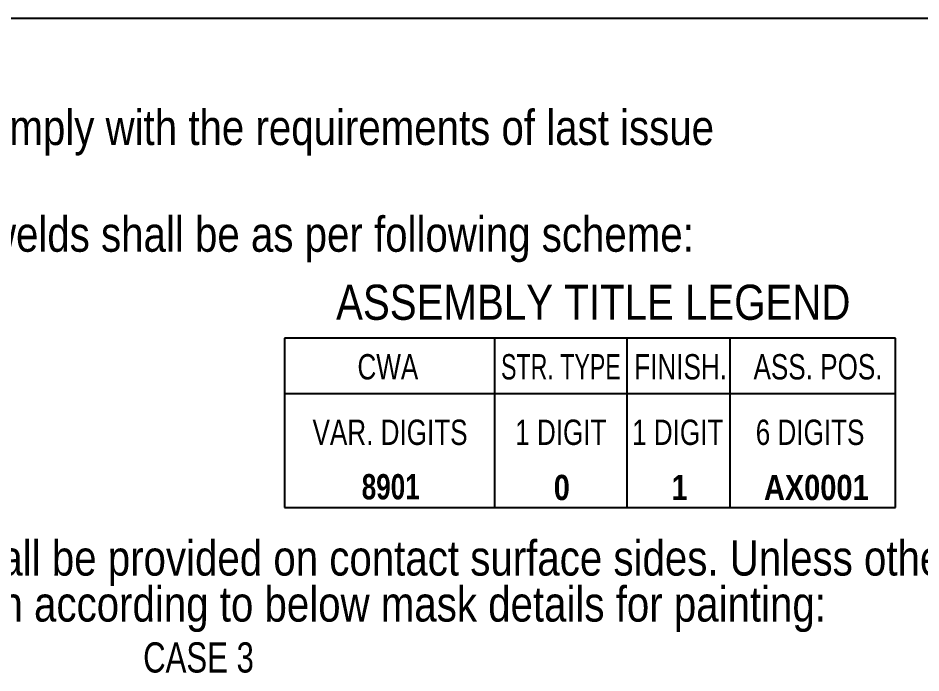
# Model space of a CAD drawing. Header units: millimetres. Extents: x -100 to 320, y -151 to 146.
# Drawn here: x 55.6 to 116.9, y -106 to -61.5 of the extents above; entities that cross this region are included whole.
import ezdxf

# ---------------------------------------------------------------- set-up
doc = ezdxf.new("R2010")
doc.units = ezdxf.units.MM
doc.styles.add('Arial Narrow', font='ARIALN.TTF', dxfattribs={"height": 0.2})
doc.styles.add('Arial Narrow Bold', font='ARIALNB.TTF', dxfattribs={"height": 0.2})

# ---------------------------------------------------------------- blocks, each defined once
blk = doc.blocks.new('0_TCM_4503_AIVD_AD_NOTE_BLOCK-43705989-3492')
at = {"color": 4, "linetype": 'Continuous'}
blk.add_line((9.692, -61.474), (124.692, -61.474), dxfattribs=at)
at = {"color": 7, "linetype": 'Continuous'}
for p, q in [((115.192, -83.224), (73.692, -83.224)), ((73.692, -83.224), (73.692, -94.724)), ((87.942, -83.224), (87.942, -94.724)), ((96.942, -83.224), (96.942, -94.724)), ((103.942, -83.224), (103.942, -94.724)), ((115.192, -94.724), (115.192, -83.224)), ((73.692, -86.974), (115.192, -86.974)), ((73.692, -94.724), (115.192, -94.724))]:
    blk.add_line(p, q, dxfattribs=at)
at = {"color": 7, "linetype": 'Continuous', "style": 'Arial Narrow'}
for s, p in [('1. Steel structure fabrication shall comply with the requirements of last issue', (10.942, -70.099)), ('2. Unless otherwise specified, fillet welds shall be as per following scheme:', (10.942, -77.349)), ('ASSEMBLY TITLE LEGEND', (77.192, -81.974)), ('3. Where required, masking area shall be provided on contact surface sides. Unless otherwise', (10.942, -99.349)), ('   specified, masking size and pattern according to below mask details for painting:', (10.942, -102.474))]:
    blk.add_text(s, height=2.38607, dxfattribs=at).set_placement(p)
for s, height, width, p in [('CWA', 1.718, 0.9, (78.642, -86.024)), ('STR. TYPE', 1.718, 0.8, (88.392, -86.024)), ('FINISH.', 1.718, 0.9, (97.442, -86.024)), ('ASS. POS.', 1.718, 0.9, (105.542, -86.024)), ('VAR. DIGITS', 1.71797, 0.9, (75.592, -90.474)), ('1 DIGIT', 1.718, 0.9, (89.355, -90.474)), ('1 DIGIT', 1.718, 0.9, (97.292, -90.474)), ('6 DIGITS', 1.718, 0.9, (105.692, -90.474)), ('CASE 3', 2.051, 0.9, (64.087, -105.936))]:
    blk.add_text(s, height=height, dxfattribs=dict(at, width=width)).set_placement(p)
at = {"color": 1, "linetype": 'Continuous', "style": 'Arial Narrow Bold', "width": 0.9}
blk.add_text('8901', height=1.718, dxfattribs=at).set_placement((78.931, -94.174))
at = {"color": 1, "linetype": 'Continuous', "style": 'Arial Narrow Bold'}
for s, p in [('0', (91.972, -94.224)), ('1', (99.972, -94.224)), ('AX0001', (106.25, -94.224))]:
    blk.add_text(s, height=1.718, dxfattribs=at).set_placement(p)

msp = doc.modelspace()

# ---------------------------------------------------------------- block references
msp.add_blockref('0_TCM_4503_AIVD_AD_NOTE_BLOCK-43705989-3492', (0, 0))

doc.saveas('drawing.dxf')
